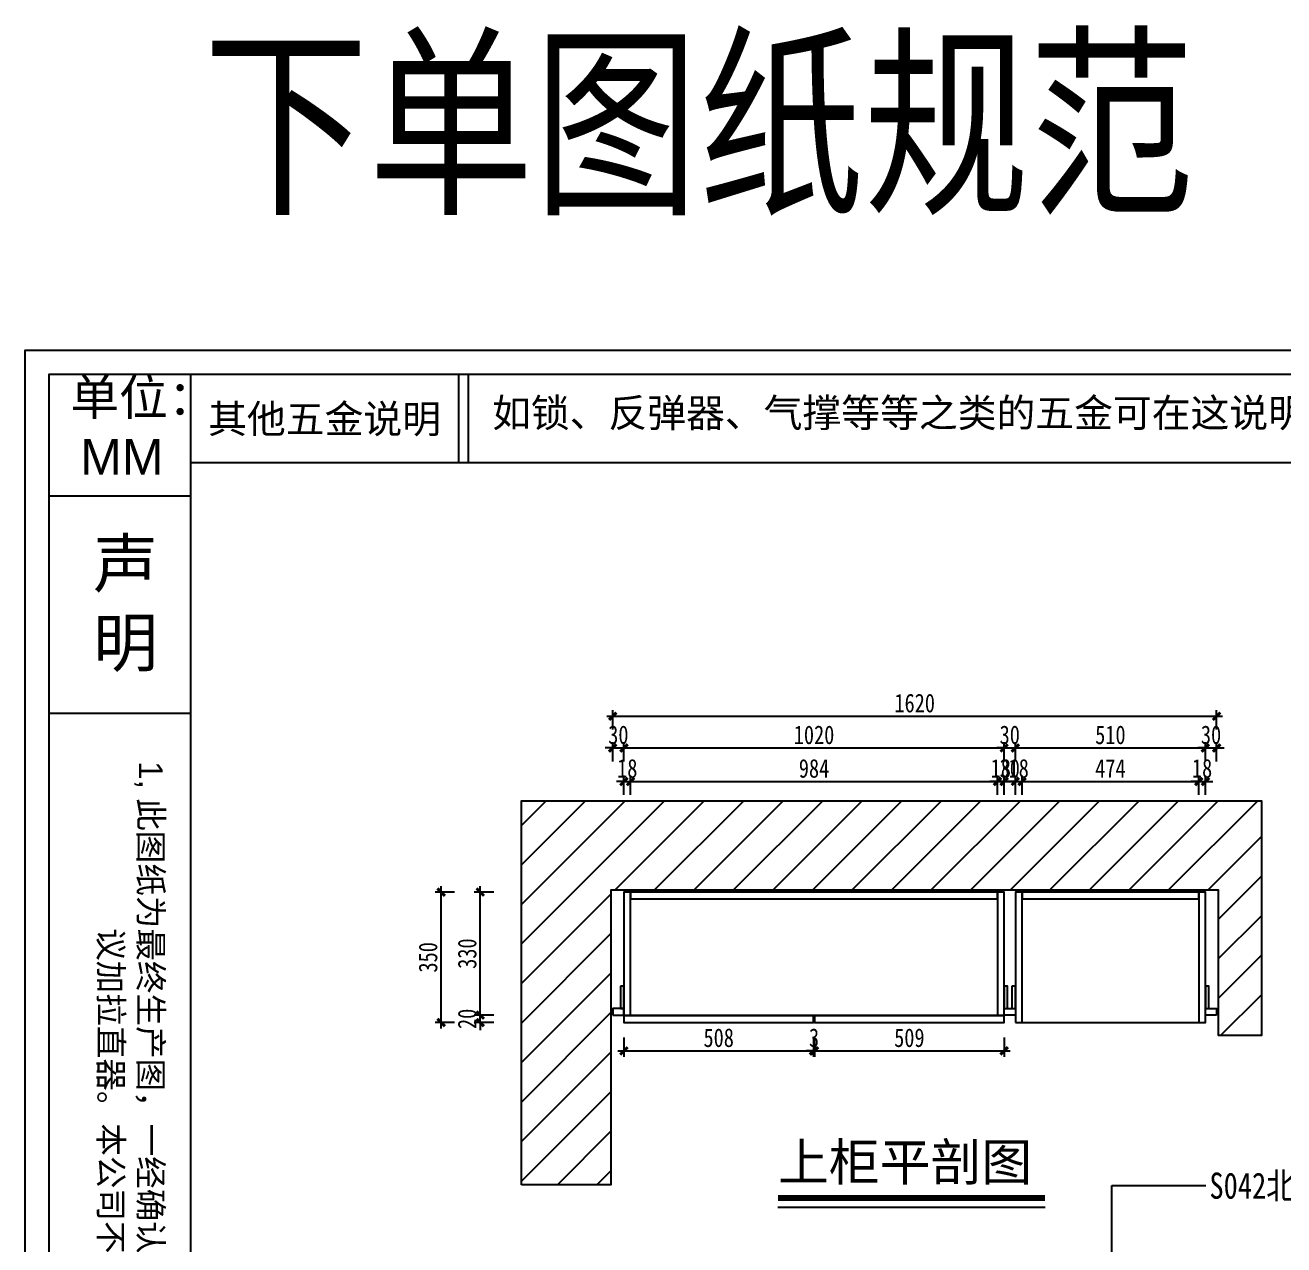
# Model space of a CAD drawing. Header units: millimetres. Extents: x -216611 to 71527, y -70596 to -44669.
# Drawn here: x 51240 to 54616, y -47941 to -44669 of the extents above; entities that cross this region are included whole.
import ezdxf
from ezdxf.enums import TextEntityAlignment as Align

# ---------------------------------------------------------------- set-up
doc = ezdxf.new("R2010")
doc.units = ezdxf.units.MM
for name, color, linetype in [('0 @ 1', 7, 'Continuous'), ('0-标注', 8, 'Continuous'), ('A-土建墙填充', 251, 'Continuous'), ('W-文字', 35, 'Continuous'), ('W-索引符号', 3, 'Continuous'), ('WD', 52, 'Continuous'), ('YQ_TEXT', 50, 'Continuous')]:
    doc.layers.add(name, color=color, linetype=linetype)
doc.styles.add('_SIMPLEX', font='', dxfattribs={"width": 0.8})
doc.styles.get("Standard").update_dxf_attribs({"font": 'arial.ttf'})
doc.styles.add('家具尺寸文字', font='', dxfattribs={"width": 0.8})
doc.styles.add('黑体', font='simhei.ttf')
doc.styles.get('_SIMPLEX').set_extended_font_data('SimSun')
doc.styles.get('家具尺寸文字').set_extended_font_data('SimSun')
doc.dimstyles.new('固装比例20', dxfattribs={"dimscale": 20, "dimtxt": 2.5, "dimasz": 1, "dimexe": 0.8, "dimexo": 1.2, "dimgap": 0.5, "dimtad": 1, "dimdec": 0, "dimdsep": 46, "dimtxsty": '家具尺寸文字', "dimblk": 'ARCHTICK', "dimcen": 0, "dimdle": 0.8, "dimclrd": 8, "dimclre": 8, "dimclrt": 2, "dimadec": 1, "dimazin": 2, "dimtfac": 1, "dimtdec": 4, "dimtix": 1, "dimtmove": 2, "dimatfit": 2, "dimfxl": 0, "dimtolj": 1, "dimtzin": 0, "dimarcsym": 0})

# ---------------------------------------------------------------- blocks, each defined once
blk = doc.blocks.new('_ArchTick')
at = {"color": 0, "linetype": 'ByBlock', "const_width": 0.4}
blk.add_lwpolyline([(-0.5, -0.5), (0.5, 0.5)], dxfattribs=at)
blk = doc.blocks.new('*D70')
at = {"layer": '0-标注', "color": 8, "lineweight": -2, "transparency": 16777216}
for p, q in [((52846.2, -46734.5), (52846.2, -46682.5)), ((52864.2, -46734.5), (52864.2, -46682.5)), ((52846.2, -46698.5), (52826.2, -46698.5)), ((52846.2, -46698.5), (52864.2, -46698.5)), ((52864.2, -46698.5), (52884.2, -46698.5))]:
    blk.add_line(p, q, dxfattribs=at)
at = {"layer": 'Defpoints', "color": 0, "transparency": 16777216}
for p in [(52864.2, -46698.5), (52846.2, -46995.1), (52864.2, -46995.1)]:
    blk.add_point(p, dxfattribs=at)
at = {"layer": '0-标注', "color": 8, "lineweight": -2, "transparency": 16777216, "xscale": 20, "yscale": 20, "zscale": 20}
blk.add_blockref('_ArchTick', (52846.2, -46698.5), dxfattribs=at)
at = {"layer": '0-标注', "color": 8, "lineweight": -2, "transparency": 16777216, "xscale": 20, "yscale": 20, "zscale": 20, "rotation": 180}
blk.add_blockref('_ArchTick', (52864.2, -46698.5), dxfattribs=at)
at = {"layer": '0-标注', "color": 2, "transparency": 16777216, "insert": (52855.2, -46663.5), "char_height": 50, "attachment_point": 5, "style": '家具尺寸文字'}
blk.add_mtext('\\A1;18', dxfattribs=at)
blk = doc.blocks.new('*D71')
at = {"layer": '0-标注', "color": 8, "lineweight": -2, "transparency": 16777216}
for p, q in [((52864.2, -46734.5), (52864.2, -46682.5)), ((53848.2, -46734.5), (53848.2, -46682.5)), ((52848.2, -46698.5), (53864.2, -46698.5))]:
    blk.add_line(p, q, dxfattribs=at)
at = {"layer": 'Defpoints', "color": 0, "transparency": 16777216}
for p in [(53848.2, -46698.5), (52864.2, -46995.1), (53848.2, -46995.1)]:
    blk.add_point(p, dxfattribs=at)
at = {"layer": '0-标注', "color": 8, "lineweight": -2, "transparency": 16777216, "xscale": 20, "yscale": 20, "zscale": 20, "rotation": 180}
blk.add_blockref('_ArchTick', (52864.2, -46698.5), dxfattribs=at)
at = {"layer": '0-标注', "color": 8, "lineweight": -2, "transparency": 16777216, "xscale": 20, "yscale": 20, "zscale": 20}
blk.add_blockref('_ArchTick', (53848.2, -46698.5), dxfattribs=at)
at = {"layer": '0-标注', "color": 2, "transparency": 16777216, "insert": (53356.2, -46663.5), "char_height": 50, "attachment_point": 5, "style": '家具尺寸文字'}
blk.add_mtext('\\A1;984', dxfattribs=at)
blk = doc.blocks.new('*D72')
at = {"layer": '0-标注', "color": 8, "lineweight": -2, "transparency": 16777216}
for p, q in [((53848.2, -46734.5), (53848.2, -46682.5)), ((53866.2, -46734.5), (53866.2, -46682.5)), ((53848.2, -46698.5), (53828.2, -46698.5)), ((53848.2, -46698.5), (53866.2, -46698.5)), ((53866.2, -46698.5), (53886.2, -46698.5))]:
    blk.add_line(p, q, dxfattribs=at)
at = {"layer": 'Defpoints', "color": 0, "transparency": 16777216}
for p in [(53866.2, -46698.5), (53848.2, -46995.1), (53866.2, -46995.1)]:
    blk.add_point(p, dxfattribs=at)
at = {"layer": '0-标注', "color": 8, "lineweight": -2, "transparency": 16777216, "xscale": 20, "yscale": 20, "zscale": 20}
blk.add_blockref('_ArchTick', (53848.2, -46698.5), dxfattribs=at)
at = {"layer": '0-标注', "color": 8, "lineweight": -2, "transparency": 16777216, "xscale": 20, "yscale": 20, "zscale": 20, "rotation": 180}
blk.add_blockref('_ArchTick', (53866.2, -46698.5), dxfattribs=at)
at = {"layer": '0-标注', "color": 2, "transparency": 16777216, "insert": (53857.2, -46663.5), "char_height": 50, "attachment_point": 5, "style": '家具尺寸文字'}
blk.add_mtext('\\A1;18', dxfattribs=at)
blk = doc.blocks.new('*D73')
at = {"layer": '0-标注', "color": 8, "lineweight": -2, "transparency": 16777216}
for p, q in [((53866.2, -46734.5), (53866.2, -46682.5)), ((53896.2, -46734.5), (53896.2, -46682.5)), ((53866.2, -46698.5), (53846.2, -46698.5)), ((53866.2, -46698.5), (53896.2, -46698.5)), ((53896.2, -46698.5), (53916.2, -46698.5))]:
    blk.add_line(p, q, dxfattribs=at)
at = {"layer": 'Defpoints', "color": 0, "transparency": 16777216}
for p in [(53896.2, -46698.5), (53866.2, -46995.1), (53896.2, -46995.1)]:
    blk.add_point(p, dxfattribs=at)
at = {"layer": '0-标注', "color": 8, "lineweight": -2, "transparency": 16777216, "xscale": 20, "yscale": 20, "zscale": 20}
blk.add_blockref('_ArchTick', (53866.2, -46698.5), dxfattribs=at)
at = {"layer": '0-标注', "color": 8, "lineweight": -2, "transparency": 16777216, "xscale": 20, "yscale": 20, "zscale": 20, "rotation": 180}
blk.add_blockref('_ArchTick', (53896.2, -46698.5), dxfattribs=at)
at = {"layer": '0-标注', "color": 2, "transparency": 16777216, "insert": (53881.2, -46663.5), "char_height": 50, "attachment_point": 5, "style": '家具尺寸文字'}
blk.add_mtext('\\A1;30', dxfattribs=at)
blk = doc.blocks.new('*D74')
at = {"layer": '0-标注', "color": 8, "lineweight": -2, "transparency": 16777216}
for p, q in [((53896.2, -46734.5), (53896.2, -46682.5)), ((53914.2, -46734.5), (53914.2, -46682.5)), ((53896.2, -46698.5), (53876.2, -46698.5)), ((53896.2, -46698.5), (53914.2, -46698.5)), ((53914.2, -46698.5), (53934.2, -46698.5))]:
    blk.add_line(p, q, dxfattribs=at)
at = {"layer": 'Defpoints', "color": 0, "transparency": 16777216}
for p in [(53914.2, -46698.5), (53896.2, -46995.1), (53914.2, -46995.1)]:
    blk.add_point(p, dxfattribs=at)
at = {"layer": '0-标注', "color": 8, "lineweight": -2, "transparency": 16777216, "xscale": 20, "yscale": 20, "zscale": 20}
blk.add_blockref('_ArchTick', (53896.2, -46698.5), dxfattribs=at)
at = {"layer": '0-标注', "color": 8, "lineweight": -2, "transparency": 16777216, "xscale": 20, "yscale": 20, "zscale": 20, "rotation": 180}
blk.add_blockref('_ArchTick', (53914.2, -46698.5), dxfattribs=at)
at = {"layer": '0-标注', "color": 2, "transparency": 16777216, "insert": (53905.2, -46663.5), "char_height": 50, "attachment_point": 5, "style": '家具尺寸文字'}
blk.add_mtext('\\A1;18', dxfattribs=at)
blk = doc.blocks.new('*D75')
at = {"layer": '0-标注', "color": 8, "lineweight": -2, "transparency": 16777216}
for p, q in [((53914.2, -46734.5), (53914.2, -46682.5)), ((54388.2, -46734.5), (54388.2, -46682.5)), ((53898.2, -46698.5), (54404.2, -46698.5))]:
    blk.add_line(p, q, dxfattribs=at)
at = {"layer": 'Defpoints', "color": 0, "transparency": 16777216}
for p in [(54388.2, -46698.5), (53914.2, -46995.1), (54388.2, -46995.1)]:
    blk.add_point(p, dxfattribs=at)
at = {"layer": '0-标注', "color": 8, "lineweight": -2, "transparency": 16777216, "xscale": 20, "yscale": 20, "zscale": 20, "rotation": 180}
blk.add_blockref('_ArchTick', (53914.2, -46698.5), dxfattribs=at)
at = {"layer": '0-标注', "color": 8, "lineweight": -2, "transparency": 16777216, "xscale": 20, "yscale": 20, "zscale": 20}
blk.add_blockref('_ArchTick', (54388.2, -46698.5), dxfattribs=at)
at = {"layer": '0-标注', "color": 2, "transparency": 16777216, "insert": (54151.2, -46663.5), "char_height": 50, "attachment_point": 5, "style": '家具尺寸文字'}
blk.add_mtext('\\A1;474', dxfattribs=at)
blk = doc.blocks.new('*D76')
at = {"layer": '0-标注', "color": 8, "lineweight": -2, "transparency": 16777216}
for p, q in [((54388.2, -46734.5), (54388.2, -46682.5)), ((54406.2, -46734.5), (54406.2, -46682.5)), ((54388.2, -46698.5), (54368.2, -46698.5)), ((54388.2, -46698.5), (54406.2, -46698.5)), ((54406.2, -46698.5), (54426.2, -46698.5))]:
    blk.add_line(p, q, dxfattribs=at)
at = {"layer": 'Defpoints', "color": 0, "transparency": 16777216}
for p in [(54406.2, -46698.5), (54388.2, -46995.1), (54406.2, -46995.1)]:
    blk.add_point(p, dxfattribs=at)
at = {"layer": '0-标注', "color": 8, "lineweight": -2, "transparency": 16777216, "xscale": 20, "yscale": 20, "zscale": 20}
blk.add_blockref('_ArchTick', (54388.2, -46698.5), dxfattribs=at)
at = {"layer": '0-标注', "color": 8, "lineweight": -2, "transparency": 16777216, "xscale": 20, "yscale": 20, "zscale": 20, "rotation": 180}
blk.add_blockref('_ArchTick', (54406.2, -46698.5), dxfattribs=at)
at = {"layer": '0-标注', "color": 2, "transparency": 16777216, "insert": (54397.2, -46663.5), "char_height": 50, "attachment_point": 5, "style": '家具尺寸文字'}
blk.add_mtext('\\A1;18', dxfattribs=at)
blk = doc.blocks.new('*D77')
at = {"layer": '0-标注', "color": 8, "lineweight": -2, "transparency": 16777216}
for p, q in [((52846.2, -46644.5), (52846.2, -46592.5)), ((53866.2, -46644.5), (53866.2, -46592.5)), ((52830.2, -46608.5), (53882.2, -46608.5))]:
    blk.add_line(p, q, dxfattribs=at)
at = {"layer": 'Defpoints', "color": 0, "transparency": 16777216}
for p in [(53866.2, -46608.5), (52846.2, -46995.1), (53866.2, -46995.1)]:
    blk.add_point(p, dxfattribs=at)
at = {"layer": '0-标注', "color": 8, "lineweight": -2, "transparency": 16777216, "xscale": 20, "yscale": 20, "zscale": 20, "rotation": 180}
blk.add_blockref('_ArchTick', (52846.2, -46608.5), dxfattribs=at)
at = {"layer": '0-标注', "color": 8, "lineweight": -2, "transparency": 16777216, "xscale": 20, "yscale": 20, "zscale": 20}
blk.add_blockref('_ArchTick', (53866.2, -46608.5), dxfattribs=at)
at = {"layer": '0-标注', "color": 2, "transparency": 16777216, "insert": (53356.2, -46573.5), "char_height": 50, "attachment_point": 5, "style": '家具尺寸文字'}
blk.add_mtext('\\A1;1020', dxfattribs=at)
blk = doc.blocks.new('*D78')
at = {"layer": '0-标注', "color": 8, "lineweight": -2, "transparency": 16777216}
for p, q in [((53866.2, -46644.5), (53866.2, -46592.5)), ((53896.2, -46644.5), (53896.2, -46592.5)), ((53866.2, -46608.5), (53846.2, -46608.5)), ((53866.2, -46608.5), (53896.2, -46608.5)), ((53896.2, -46608.5), (53916.2, -46608.5))]:
    blk.add_line(p, q, dxfattribs=at)
at = {"layer": 'Defpoints', "color": 0, "transparency": 16777216}
for p in [(53896.2, -46608.5), (53866.2, -46995.1), (53896.2, -46995.1)]:
    blk.add_point(p, dxfattribs=at)
at = {"layer": '0-标注', "color": 8, "lineweight": -2, "transparency": 16777216, "xscale": 20, "yscale": 20, "zscale": 20}
blk.add_blockref('_ArchTick', (53866.2, -46608.5), dxfattribs=at)
at = {"layer": '0-标注', "color": 8, "lineweight": -2, "transparency": 16777216, "xscale": 20, "yscale": 20, "zscale": 20, "rotation": 180}
blk.add_blockref('_ArchTick', (53896.2, -46608.5), dxfattribs=at)
at = {"layer": '0-标注', "color": 2, "transparency": 16777216, "insert": (53881.2, -46573.5), "char_height": 50, "attachment_point": 5, "style": '家具尺寸文字'}
blk.add_mtext('\\A1;30', dxfattribs=at)
blk = doc.blocks.new('*D79')
at = {"layer": '0-标注', "color": 8, "lineweight": -2, "transparency": 16777216}
for p, q in [((53896.2, -46644.5), (53896.2, -46592.5)), ((54406.2, -46644.5), (54406.2, -46592.5)), ((53880.2, -46608.5), (54422.2, -46608.5))]:
    blk.add_line(p, q, dxfattribs=at)
at = {"layer": 'Defpoints', "color": 0, "transparency": 16777216}
for p in [(54406.2, -46608.5), (53896.2, -46995.1), (54406.2, -46995.1)]:
    blk.add_point(p, dxfattribs=at)
at = {"layer": '0-标注', "color": 8, "lineweight": -2, "transparency": 16777216, "xscale": 20, "yscale": 20, "zscale": 20, "rotation": 180}
blk.add_blockref('_ArchTick', (53896.2, -46608.5), dxfattribs=at)
at = {"layer": '0-标注', "color": 8, "lineweight": -2, "transparency": 16777216, "xscale": 20, "yscale": 20, "zscale": 20}
blk.add_blockref('_ArchTick', (54406.2, -46608.5), dxfattribs=at)
at = {"layer": '0-标注', "color": 2, "transparency": 16777216, "insert": (54151.2, -46573.5), "char_height": 50, "attachment_point": 5, "style": '家具尺寸文字'}
blk.add_mtext('\\A1;510', dxfattribs=at)
blk = doc.blocks.new('*D80')
at = {"layer": '0-标注', "color": 8, "lineweight": -2, "transparency": 16777216}
for p, q in [((54406.2, -46644.5), (54406.2, -46592.5)), ((54436.2, -46644.5), (54436.2, -46592.5)), ((54406.2, -46608.5), (54386.2, -46608.5)), ((54406.2, -46608.5), (54436.2, -46608.5)), ((54436.2, -46608.5), (54456.2, -46608.5))]:
    blk.add_line(p, q, dxfattribs=at)
at = {"layer": 'Defpoints', "color": 0, "transparency": 16777216}
for p in [(54436.2, -46608.5), (54406.2, -46995.1), (54436.2, -46995.1)]:
    blk.add_point(p, dxfattribs=at)
at = {"layer": '0-标注', "color": 8, "lineweight": -2, "transparency": 16777216, "xscale": 20, "yscale": 20, "zscale": 20}
blk.add_blockref('_ArchTick', (54406.2, -46608.5), dxfattribs=at)
at = {"layer": '0-标注', "color": 8, "lineweight": -2, "transparency": 16777216, "xscale": 20, "yscale": 20, "zscale": 20, "rotation": 180}
blk.add_blockref('_ArchTick', (54436.2, -46608.5), dxfattribs=at)
at = {"layer": '0-标注', "color": 2, "transparency": 16777216, "insert": (54421.2, -46573.5), "char_height": 50, "attachment_point": 5, "style": '家具尺寸文字'}
blk.add_mtext('\\A1;30', dxfattribs=at)
blk = doc.blocks.new('*D155')
at = {"layer": '0-标注', "color": 8, "lineweight": -2, "transparency": 16777216}
for p, q in [((52816.2, -46644.5), (52816.2, -46592.5)), ((52846.2, -46644.5), (52846.2, -46592.5)), ((52816.2, -46608.5), (52796.2, -46608.5)), ((52816.2, -46608.5), (52846.2, -46608.5)), ((52846.2, -46608.5), (52866.2, -46608.5))]:
    blk.add_line(p, q, dxfattribs=at)
at = {"layer": 'Defpoints', "color": 0, "transparency": 16777216}
for p in [(52846.2, -46608.5), (52816.2, -47316.1), (52846.2, -47316.1)]:
    blk.add_point(p, dxfattribs=at)
at = {"layer": '0-标注', "color": 8, "lineweight": -2, "transparency": 16777216, "xscale": 20, "yscale": 20, "zscale": 20}
blk.add_blockref('_ArchTick', (52816.2, -46608.5), dxfattribs=at)
at = {"layer": '0-标注', "color": 8, "lineweight": -2, "transparency": 16777216, "xscale": 20, "yscale": 20, "zscale": 20, "rotation": 180}
blk.add_blockref('_ArchTick', (52846.2, -46608.5), dxfattribs=at)
at = {"layer": '0-标注', "color": 2, "transparency": 16777216, "insert": (52831.2, -46573.5), "char_height": 50, "attachment_point": 5, "style": '家具尺寸文字'}
blk.add_mtext('\\A1;30', dxfattribs=at)
blk = doc.blocks.new('*D156')
at = {"layer": '0-标注', "color": 8, "lineweight": -2, "transparency": 16777216}
for p, q in [((52800.2, -46523.3), (54452.2, -46523.3)), ((52816.2, -46559.3), (52816.2, -46507.3)), ((54436.2, -46559.3), (54436.2, -46507.3))]:
    blk.add_line(p, q, dxfattribs=at)
at = {"layer": 'Defpoints', "color": 0, "transparency": 16777216}
for p in [(54436.2, -46523.3), (52816.2, -47316.1), (54436.2, -47316.1)]:
    blk.add_point(p, dxfattribs=at)
at = {"layer": '0-标注', "color": 8, "lineweight": -2, "transparency": 16777216, "xscale": 20, "yscale": 20, "zscale": 20, "rotation": 180}
blk.add_blockref('_ArchTick', (52816.2, -46523.3), dxfattribs=at)
at = {"layer": '0-标注', "color": 8, "lineweight": -2, "transparency": 16777216, "xscale": 20, "yscale": 20, "zscale": 20}
blk.add_blockref('_ArchTick', (54436.2, -46523.3), dxfattribs=at)
at = {"layer": '0-标注', "color": 2, "transparency": 16777216, "insert": (53626.2, -46488.3), "char_height": 50, "attachment_point": 5, "style": '家具尺寸文字'}
blk.add_mtext('\\A1;1620', dxfattribs=at)
blk = doc.blocks.new('*D81')
at = {"layer": '0-标注', "color": 8, "lineweight": -2, "transparency": 16777216}
for p, q in [((52460.8, -47325.1), (52460.8, -47305.1)), ((52496.8, -47325.1), (52444.8, -47325.1)), ((52460.8, -47345.1), (52460.8, -47325.1)), ((52496.8, -47345.1), (52444.8, -47345.1)), ((52460.8, -47345.1), (52460.8, -47365.1))]:
    blk.add_line(p, q, dxfattribs=at)
at = {"layer": 'Defpoints', "color": 0, "transparency": 16777216}
for p in [(52460.8, -47325.1), (52846.2, -47325.1), (52846.2, -47345.1)]:
    blk.add_point(p, dxfattribs=at)
at = {"layer": '0-标注', "color": 8, "lineweight": -2, "transparency": 16777216, "xscale": 20, "yscale": 20, "zscale": 20}
for p, rotation in [((52460.8, -47325.1), 270), ((52460.8, -47345.1), 90)]:
    blk.add_blockref('_ArchTick', p, dxfattribs=dict(at, rotation=rotation))
at = {"layer": '0-标注', "color": 2, "transparency": 16777216, "insert": (52425.8, -47335.1), "char_height": 50, "attachment_point": 5, "rotation": 90, "style": '家具尺寸文字'}
blk.add_mtext('\\A1;20', dxfattribs=at)
blk = doc.blocks.new('*D82')
at = {"layer": '0-标注', "color": 8, "lineweight": -2, "transparency": 16777216}
for p, q in [((52496.8, -46995.1), (52444.8, -46995.1)), ((52460.8, -47341.1), (52460.8, -46979.1)), ((52496.8, -47325.1), (52444.8, -47325.1))]:
    blk.add_line(p, q, dxfattribs=at)
at = {"layer": 'Defpoints', "color": 0, "transparency": 16777216}
for p in [(52460.8, -46995.1), (52846.2, -46995.1), (52846.2, -47325.1)]:
    blk.add_point(p, dxfattribs=at)
at = {"layer": '0-标注', "color": 8, "lineweight": -2, "transparency": 16777216, "xscale": 20, "yscale": 20, "zscale": 20}
for p, rotation in [((52460.8, -46995.1), 90), ((52460.8, -47325.1), 270)]:
    blk.add_blockref('_ArchTick', p, dxfattribs=dict(at, rotation=rotation))
at = {"layer": '0-标注', "color": 2, "transparency": 16777216, "insert": (52425.8, -47160.1), "char_height": 50, "attachment_point": 5, "rotation": 90, "style": '家具尺寸文字'}
blk.add_mtext('\\A1;330', dxfattribs=at)
blk = doc.blocks.new('*D83')
at = {"layer": '0-标注', "color": 8, "lineweight": -2, "transparency": 16777216}
for p, q in [((52391.8, -46995.1), (52339.8, -46995.1)), ((52355.8, -47361.1), (52355.8, -46979.1)), ((52391.8, -47345.1), (52339.8, -47345.1))]:
    blk.add_line(p, q, dxfattribs=at)
at = {"layer": 'Defpoints', "color": 0, "transparency": 16777216}
for p in [(52355.8, -46995.1), (52846.2, -46995.1), (52846.2, -47345.1)]:
    blk.add_point(p, dxfattribs=at)
at = {"layer": '0-标注', "color": 8, "lineweight": -2, "transparency": 16777216, "xscale": 20, "yscale": 20, "zscale": 20}
for p, rotation in [((52355.8, -46995.1), 90), ((52355.8, -47345.1), 270)]:
    blk.add_blockref('_ArchTick', p, dxfattribs=dict(at, rotation=rotation))
at = {"layer": '0-标注', "color": 2, "transparency": 16777216, "insert": (52320.8, -47170.1), "char_height": 50, "attachment_point": 5, "rotation": 90, "style": '家具尺寸文字'}
blk.add_mtext('\\A1;350', dxfattribs=at)
blk = doc.blocks.new('*D84')
at = {"layer": '0-标注', "color": 8, "lineweight": -2, "transparency": 16777216}
for p, q in [((52846.2, -47385), (52846.2, -47437)), ((53354.7, -47385), (53354.7, -47437)), ((52830.2, -47421), (53370.7, -47421))]:
    blk.add_line(p, q, dxfattribs=at)
at = {"layer": 'Defpoints', "color": 0, "transparency": 16777216}
for p in [(52846.2, -47345.1), (53354.7, -47345.1), (53354.7, -47421)]:
    blk.add_point(p, dxfattribs=at)
at = {"layer": '0-标注', "color": 8, "lineweight": -2, "transparency": 16777216, "xscale": 20, "yscale": 20, "zscale": 20, "rotation": 180}
blk.add_blockref('_ArchTick', (52846.2, -47421), dxfattribs=at)
at = {"layer": '0-标注', "color": 8, "lineweight": -2, "transparency": 16777216, "xscale": 20, "yscale": 20, "zscale": 20}
blk.add_blockref('_ArchTick', (53354.7, -47421), dxfattribs=at)
at = {"layer": '0-标注', "color": 2, "transparency": 16777216, "insert": (53100.4, -47386), "char_height": 50, "attachment_point": 5, "style": '家具尺寸文字'}
blk.add_mtext('\\A1;508', dxfattribs=at)
blk = doc.blocks.new('*D85')
at = {"layer": '0-标注', "color": 8, "lineweight": -2, "transparency": 16777216}
for p, q in [((53354.7, -47385), (53354.7, -47437)), ((53357.7, -47385), (53357.7, -47437)), ((53354.7, -47421), (53334.7, -47421)), ((53354.7, -47421), (53357.7, -47421)), ((53357.7, -47421), (53377.7, -47421))]:
    blk.add_line(p, q, dxfattribs=at)
at = {"layer": 'Defpoints', "color": 0, "transparency": 16777216}
for p in [(53354.7, -47345.1), (53357.7, -47345.1), (53357.7, -47421)]:
    blk.add_point(p, dxfattribs=at)
at = {"layer": '0-标注', "color": 8, "lineweight": -2, "transparency": 16777216, "xscale": 20, "yscale": 20, "zscale": 20}
blk.add_blockref('_ArchTick', (53354.7, -47421), dxfattribs=at)
at = {"layer": '0-标注', "color": 8, "lineweight": -2, "transparency": 16777216, "xscale": 20, "yscale": 20, "zscale": 20, "rotation": 180}
blk.add_blockref('_ArchTick', (53357.7, -47421), dxfattribs=at)
at = {"layer": '0-标注', "color": 2, "transparency": 16777216, "insert": (53356.2, -47386), "char_height": 50, "attachment_point": 5, "style": '家具尺寸文字'}
blk.add_mtext('\\A1;3', dxfattribs=at)
blk = doc.blocks.new('*D86')
at = {"layer": '0-标注', "color": 8, "lineweight": -2, "transparency": 16777216}
for p, q in [((53357.7, -47385), (53357.7, -47437)), ((53866.2, -47385), (53866.2, -47437)), ((53341.7, -47421), (53882.2, -47421))]:
    blk.add_line(p, q, dxfattribs=at)
at = {"layer": 'Defpoints', "color": 0, "transparency": 16777216}
for p in [(53357.7, -47345.1), (53866.2, -47345.1), (53866.2, -47421)]:
    blk.add_point(p, dxfattribs=at)
at = {"layer": '0-标注', "color": 8, "lineweight": -2, "transparency": 16777216, "xscale": 20, "yscale": 20, "zscale": 20, "rotation": 180}
blk.add_blockref('_ArchTick', (53357.7, -47421), dxfattribs=at)
at = {"layer": '0-标注', "color": 8, "lineweight": -2, "transparency": 16777216, "xscale": 20, "yscale": 20, "zscale": 20}
blk.add_blockref('_ArchTick', (53866.2, -47421), dxfattribs=at)
at = {"layer": '0-标注', "color": 2, "transparency": 16777216, "insert": (53611.9, -47386), "char_height": 50, "attachment_point": 5, "style": '家具尺寸文字'}
blk.add_mtext('\\A1;509', dxfattribs=at)
blk = doc.blocks.new('yq_arrow2')
at = {"linetype": 'ByBlock'}
blk.add_line((0, 0), (-1, 0), dxfattribs=at)
for points in [[(-0.859, 0.668), (-0.597, 0.852), (-0.24, 0), (0, 0)], [(-0.859, -0.668), (-0.597, -0.852), (-0.24, 0), (0, 0)]]:
    blk.add_solid(points, dxfattribs=at)
blk = doc.blocks.new('A$C398a0407')
for p, q in [((443.2, 6784), (443.2, 64)), ((1163.2, 6546.9), (1163.2, 6784)), ((1189.6, 6546.9), (1189.6, 6784)), ((443.2, 6546.9), (8134, 6546.9))]:
    blk.add_line(p, q)
at = {"color": 8}
for p, q in [((64, 6457.7), (443.2, 6457.7)), ((64, 5874.2), (443.2, 5874.2))]:
    blk.add_line(p, q, dxfattribs=at)
for points in [[(9632, 0), (0, 0), (0, 6848), (9632, 6848)], [(9568, 64), (64, 64), (64, 6784), (9568, 6784)]]:
    blk.add_lwpolyline(points, close=True)
at = {"color": 8, "insert": (368.9, 272.3), "char_height": 64, "width": 5497.15, "attachment_point": 3, "rotation": 270}
blk.add_mtext('1, {\\fSimSun|b0|i0|c134|p2;此图纸为最终生产图，一经确认，不得修改，否则客户自行承担更改所产生的费用以及更改后出现的后果。  }2{\\fSimSun|b0|i0|c134|p2;，门高1600mm以上的门，都建议加拉直器。本公司不强制加，但：是变形责任客户自负。  }3{\\fSimSun|b0|i0|c134|p2;，如客户需要另外添加任何配件，需另外下单，此图纸不包含在内。}', dxfattribs=at)
at = {"layer": '0 @ 1', "color": 8, "attachment_point": 1}
for s, insert, char_height, width in [('\\pi13.703;单位：\\P\\pi40.286;MM', (107.3, 6770.1), 96, 391.163), ('{\\fSimSun|b0|i0|c134|p2;其他五金说明}', (490.9, 6701.9), 76.325, 737.994), ('声明', (182.3, 6340), 127.53, 194.038)]:
    blk.add_mtext(s, dxfattribs=dict(at, insert=insert, char_height=char_height, width=width))

msp = doc.modelspace()

# ---------------------------------------------------------------- hatches: boundary and pattern name
at = {"layer": 'A-土建墙填充', "true_color": 0x636466}
h = msp.add_hatch(dxfattribs=at)
h.set_pattern_fill('ANSI31', color=251, scale=600)
h.set_pattern_definition([(45, (-812259.84, 589505.27), (-53.0330086, 53.0330086), [])])
h.paths.add_polyline_path([(54441.2, -46990.1), (54441.2, -47380.1), (54556.2, -47380.1), (54556.2, -46750.1), (52571.2, -46750.1), (52571.2, -47780.3), (52811.2, -47780.3), (52811.2, -46990.1)])

# ---------------------------------------------------------------- linework, layer by layer
for p, q in [((52403.1, -45842.5), (52403.1, -45605.4)), ((52429.4, -45842.5), (52429.4, -45605.4)), ((52864.2, -47325.1), (53848.2, -47325.1)), ((53914.2, -47345.1), (54388.2, -47345.1))]:
    msp.add_line(p, q)
at = {"color": 251, "true_color": 0x636466}
msp.add_lwpolyline([(52571.2, -47780.3), (52571.2, -46750.1), (54556.2, -46750.1), (54556.2, -47380.1), (54441.2, -47380.1), (54441.2, -46990.1), (52811.2, -46990.1), (52811.2, -47780.3)], close=True, dxfattribs=at)
for points in [[(52846.2, -47325.1), (52864.2, -47325.1), (52864.2, -46995.1), (52846.2, -46995.1)], [(53848.2, -46995.1), (52864.2, -46995.1), (52864.2, -47013.1), (53848.2, -47013.1)], [(53848.2, -47325.1), (53866.2, -47325.1), (53866.2, -46995.1), (53848.2, -46995.1)], [(53896.2, -47345.1), (53914.2, -47345.1), (53914.2, -46995.1), (53896.2, -46995.1)], [(54388.2, -46995.1), (53914.2, -46995.1), (53914.2, -47013.1), (54388.2, -47013.1)], [(54388.2, -47345.1), (54406.2, -47345.1), (54406.2, -46995.1), (54388.2, -46995.1)]]:
    msp.add_lwpolyline(points, close=True)
at = {"color": 1, "true_color": 0xff1e00}
for points in [[(52816.2, -47325.1), (52846.2, -47325.1), (52846.2, -47307.1), (52816.2, -47307.1)], [(53354.7, -47327.1), (52846.2, -47327.1), (52846.2, -47345.1), (53354.7, -47345.1)], [(53866.2, -47327.1), (53357.7, -47327.1), (53357.7, -47345.1), (53866.2, -47345.1)], [(53896.2, -47325.1), (53866.2, -47325.1), (53866.2, -47307.1), (53896.2, -47307.1)], [(54436.2, -47325.1), (54406.2, -47325.1), (54406.2, -47307.1), (54436.2, -47307.1)]]:
    msp.add_lwpolyline(points, close=True, dxfattribs=at)
at = {"layer": 'W-文字'}
msp.add_line((53259.4, -47840), (53975.8, -47840), dxfattribs=at)
at = {"layer": 'W-文字', "const_width": 16}
msp.add_lwpolyline([(53259.4, -47816), (53975.8, -47816)], dxfattribs=at)
at = {"layer": 'WD', "color": 7}
for points in [[(52837.2, -47247.1), (52837.2, -47307.1), (52846.2, -47307.1), (52846.2, -47247.1)], [(53866.2, -47247.1), (53866.2, -47307.1), (53875.2, -47307.1), (53875.2, -47247.1)], [(53887.2, -47247.1), (53887.2, -47307.1), (53896.2, -47307.1), (53896.2, -47247.1)], [(54406.2, -47247.1), (54406.2, -47307.1), (54415.2, -47307.1), (54415.2, -47247.1)]]:
    msp.add_lwpolyline(points, close=True, dxfattribs=at)

# ---------------------------------------------------------------- block references
msp.add_blockref('A$C398a0407', (51239.9, -52389.4))

# ---------------------------------------------------------------- texts
at = {"color": 6, "insert": (51717.7, -44729.2), "char_height": 406.09, "attachment_point": 1, "style": '_SIMPLEX'}
msp.add_mtext_dynamic_manual_height_columns('下单图纸规范', width=9184.156, gutter_width=0.102, heights=[0], dxfattribs=at)
at = {"layer": '0 @ 1', "color": 3, "insert": (52492.3, -45671.3), "char_height": 76.325, "width": 4616.16, "attachment_point": 1}
msp.add_mtext('{\\fSimSun|b0|i0|c134|p2;如锁、反弹器、气撑等等之类的五金可在这说明，若无可不填}', dxfattribs=at)
at = {"layer": 'W-文字', "color": 7, "style": '黑体'}
msp.add_text('上柜平剖图', height=100, dxfattribs=at).set_placement((53259.4, -47769.4))
at = {"layer": 'YQ_TEXT', "color": 50, "style": '家具尺寸文字', "width": 0.8}
msp.add_text('S042北美烟熏橡木', height=70, dxfattribs=at).set_placement((54416.9, -47782.6), align=Align.MIDDLE_LEFT)

# ---------------------------------------------------------------- dimensions: what is measured, and where the dimension line sits
at = {"layer": '0-标注'}
for base, p1, p2, picture, middle in [((54436.2, -46523.3), (52816.2, -47316.1), (54436.2, -47316.1), '*D156', (53626.2, -46488.3)), ((52846.2, -46608.5), (52816.2, -47316.1), (52846.2, -47316.1), '*D155', (52831.2, -46573.5)), ((53866.2, -46608.5), (52846.2, -46995.1), (53866.2, -46995.1), '*D77', (53356.2, -46573.5)), ((53896.2, -46608.5), (53866.2, -46995.1), (53896.2, -46995.1), '*D78', (53881.2, -46573.5)), ((54406.2, -46608.5), (53896.2, -46995.1), (54406.2, -46995.1), '*D79', (54151.2, -46573.5)), ((54436.2, -46608.5), (54406.2, -46995.1), (54436.2, -46995.1), '*D80', (54421.2, -46573.5)), ((52864.2, -46698.5), (52846.2, -46995.1), (52864.2, -46995.1), '*D70', (52855.2, -46663.5)), ((53848.2, -46698.5), (52864.2, -46995.1), (53848.2, -46995.1), '*D71', (53356.2, -46663.5)), ((53866.2, -46698.5), (53848.2, -46995.1), (53866.2, -46995.1), '*D72', (53857.2, -46663.5)), ((53896.2, -46698.5), (53866.2, -46995.1), (53896.2, -46995.1), '*D73', (53881.2, -46663.5)), ((53914.2, -46698.5), (53896.2, -46995.1), (53914.2, -46995.1), '*D74', (53905.2, -46663.5)), ((54388.2, -46698.5), (53914.2, -46995.1), (54388.2, -46995.1), '*D75', (54151.2, -46663.5)), ((54406.2, -46698.5), (54388.2, -46995.1), (54406.2, -46995.1), '*D76', (54397.2, -46663.5)), ((53354.6917596, -47421.0062114), (52846.1917599, -47345.099083), (53354.6917596, -47345.099083), '*D84', (53100.4417598, -47386.0062114)), ((53357.7, -47421), (53354.7, -47345.1), (53357.7, -47345.1), '*D85', (53356.2, -47386)), ((53866.1917596, -47421.0062114), (53357.6917596, -47345.099083), (53866.1917596, -47345.099083), '*D86', (53611.9417596, -47386.0062114))]:
    dim = msp.add_linear_dim(base=base, p1=p1, p2=p2, dimstyle='固装比例20', dxfattribs=at)
    dim.commit()
    dim.dimension.update_dxf_attribs({"geometry": picture, "text_midpoint": middle})
for base, p1, p2, picture, middle in [((52355.8, -46995.1), (52846.2, -47345.1), (52846.2, -46995.1), '*D83', (52320.8, -47170.1)), ((52460.8, -46995.1), (52846.2, -47325.1), (52846.2, -46995.1), '*D82', (52425.8, -47160.1)), ((52460.8, -47325.1), (52846.2, -47345.1), (52846.2, -47325.1), '*D81', (52425.8, -47335.1))]:
    dim = msp.add_linear_dim(base=base, p1=p1, p2=p2, angle=90, dimstyle='固装比例20', dxfattribs=at)
    dim.commit()
    dim.dimension.update_dxf_attribs({"geometry": picture, "text_midpoint": middle})

# ---------------------------------------------------------------- leaders
at = {"layer": 'W-索引符号'}
msp.add_leader([(54154.7, -49202.9), (54154.7, -47782.6), (54406.9, -47782.6)], dimstyle='固装比例20', override={"dimasz": 2, "dimldrblk": 'yq_arrow2'}, dxfattribs=at)

doc.saveas('drawing.dxf')
